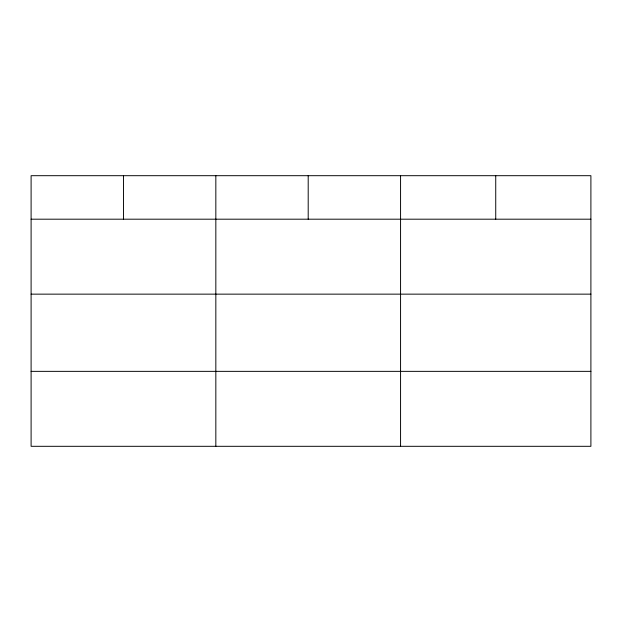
<?xml version="1.0" encoding="UTF-8"?>
<svg xmlns="http://www.w3.org/2000/svg" width="622" height="622" viewBox="0 0 622 622"><rect width="100%" height="100%" fill="white"/><g stroke="black" fill="none" stroke-linecap="round" stroke-linejoin="round"><path stroke-width="0.93" d="M590.9 294.144L590.9 175.692L31.1 175.692L31.1 446.308L590.9 446.308L590.9 294.144L31.1 294.144M31.1 219.193L590.9 219.193M31.1 371.357L590.9 371.357M495.734 175.692L495.734 219.193M400.568 175.692L400.568 446.308M308.201 175.692L308.201 219.193M215.834 175.692L215.834 446.308M123.467 175.692L123.467 219.193"/></g></svg>
